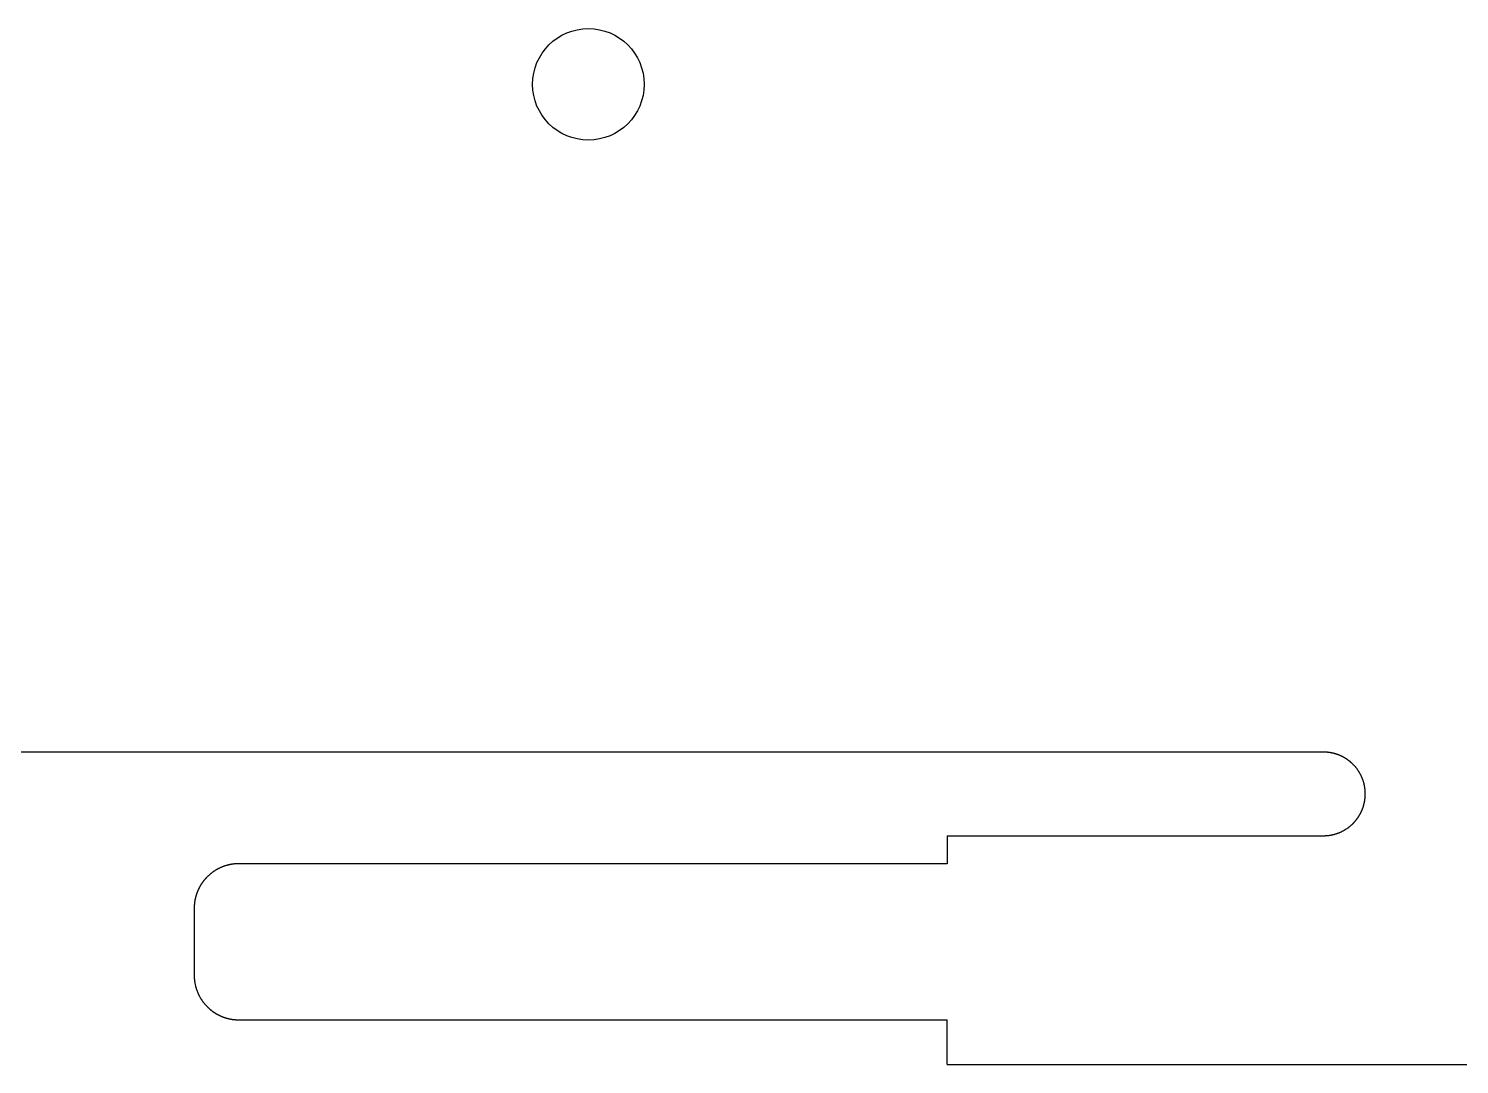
# Model space of a CAD drawing. Header units: millimetres. Extents: x -11 to 340, y -118 to 18.
# Drawn here: x 132.84 to 158.49, y -117.6 to -99.01 of the extents above; entities that cross this region are included whole.
import ezdxf

# ---------------------------------------------------------------- set-up
doc = ezdxf.new("R2010")
doc.units = ezdxf.units.MM
doc.header["$MEASUREMENT"] = 0
doc.layers.add('BLACK', color=7, linetype='CONTINUOUS')

msp = doc.modelspace()

# ---------------------------------------------------------------- linework, layer by layer
at = {"layer": 'BLACK', "linetype": 'Continuous'}
for p, q in [((156.05625, -111.9925), (111.82757, -111.9925)), ((156.057047, -111.9925), (156.05625, -111.9925)), ((156.060964, -111.992515), (156.057047, -111.9925)), ((156.064876, -111.992549), (156.060964, -111.992515)), ((156.068789, -111.992603), (156.064876, -111.992549)), ((156.072697, -111.992677), (156.068789, -111.992603)), ((156.076604, -111.992771), (156.072697, -111.992677)), ((156.080507, -111.992885), (156.076604, -111.992771)), ((156.084409, -111.993019), (156.080507, -111.992885)), ((156.088306, -111.993173), (156.084409, -111.993019)), ((156.092204, -111.993347), (156.088306, -111.993173)), ((156.096096, -111.99354), (156.092204, -111.993347)), ((156.099987, -111.993754), (156.096096, -111.99354)), ((156.103873, -111.993988), (156.099987, -111.993754)), ((156.107759, -111.994241), (156.103873, -111.993988)), ((156.11164, -111.994514), (156.107759, -111.994241)), ((156.11552, -111.994808), (156.11164, -111.994514)), ((156.119394, -111.995121), (156.11552, -111.994808)), ((156.123268, -111.995453), (156.119394, -111.995121)), ((156.127136, -111.995806), (156.123268, -111.995453)), ((156.131003, -111.996179), (156.127136, -111.995806)), ((156.134864, -111.996571), (156.131003, -111.996179)), ((156.138725, -111.996983), (156.134864, -111.996571)), ((156.14258, -111.997415), (156.138725, -111.996983)), ((156.146433, -111.997866), (156.14258, -111.997415)), ((156.150281, -111.998338), (156.146433, -111.997866)), ((156.154128, -111.998829), (156.150281, -111.998338)), ((156.157968, -111.99934), (156.154128, -111.998829)), ((156.161808, -111.99987), (156.157968, -111.99934)), ((156.165641, -112.00042), (156.161808, -111.99987)), ((156.169472, -112.00099), (156.165641, -112.00042)), ((156.173298, -112.00158), (156.169472, -112.00099)), ((156.177121, -112.002189), (156.173298, -112.00158)), ((156.180939, -112.002818), (156.177121, -112.002189)), ((156.184754, -112.003466), (156.180939, -112.002818)), ((156.188563, -112.004134), (156.184754, -112.003466)), ((156.192371, -112.004822), (156.188563, -112.004134)), ((156.196171, -112.005529), (156.192371, -112.004822)), ((156.19997, -112.006256), (156.196171, -112.005529)), ((156.203762, -112.007002), (156.19997, -112.006256)), ((156.207551, -112.007768), (156.203762, -112.007002)), ((156.211334, -112.008553), (156.207551, -112.007768)), ((156.215115, -112.009358), (156.211334, -112.008553)), ((156.218888, -112.010182), (156.215115, -112.009358)), ((156.222659, -112.011026), (156.218888, -112.010182)), ((156.226423, -112.011889), (156.222659, -112.011026)), ((156.230184, -112.012772), (156.226423, -112.011889)), ((156.233938, -112.013674), (156.230184, -112.012772)), ((156.23769, -112.014596), (156.233938, -112.013674)), ((156.241433, -112.015536), (156.23769, -112.014596)), ((156.245174, -112.016496), (156.241433, -112.015536)), ((156.248908, -112.017476), (156.245174, -112.016496)), ((156.252638, -112.018475), (156.248908, -112.017476)), ((156.256361, -112.019492), (156.252638, -112.018475)), ((156.26008, -112.02053), (156.256361, -112.019492)), ((156.263792, -112.021586), (156.26008, -112.02053)), ((156.2675, -112.022662), (156.263792, -112.021586)), ((156.2712, -112.023757), (156.2675, -112.022662)), ((156.274897, -112.024871), (156.2712, -112.023757)), ((156.278586, -112.026004), (156.274897, -112.024871)), ((156.282271, -112.027157), (156.278586, -112.026004)), ((156.285947, -112.028328), (156.282271, -112.027157)), ((156.28962, -112.029519), (156.285947, -112.028328)), ((156.293285, -112.030728), (156.28962, -112.029519)), ((156.296945, -112.031957), (156.293285, -112.030728)), ((156.300597, -112.033204), (156.296945, -112.031957)), ((156.304244, -112.034471), (156.300597, -112.033204)), ((156.307883, -112.035756), (156.304244, -112.034471)), ((156.311518, -112.037061), (156.307883, -112.035756)), ((156.315144, -112.038384), (156.311518, -112.037061)), ((156.318765, -112.039726), (156.315144, -112.038384)), ((156.322377, -112.041087), (156.318765, -112.039726)), ((156.325984, -112.042467), (156.322377, -112.041087)), ((156.329582, -112.043865), (156.325984, -112.042467)), ((156.333176, -112.045282), (156.329582, -112.043865)), ((156.33676, -112.046718), (156.333176, -112.045282)), ((156.340338, -112.048173), (156.33676, -112.046718)), ((156.343908, -112.049646), (156.340338, -112.048173)), ((156.347472, -112.051138), (156.343908, -112.049646)), ((156.351027, -112.052648), (156.347472, -112.051138)), ((156.354576, -112.054177), (156.351027, -112.052648)), ((156.358115, -112.055724), (156.354576, -112.054177)), ((156.361649, -112.057291), (156.358115, -112.055724)), ((156.365172, -112.058875), (156.361649, -112.057291)), ((156.36869, -112.060478), (156.365172, -112.058875)), ((156.372198, -112.062098), (156.36869, -112.060478)), ((156.3757, -112.063738), (156.372198, -112.062098)), ((156.379191, -112.065395), (156.3757, -112.063738)), ((156.382676, -112.067072), (156.379191, -112.065395)), ((156.386151, -112.068765), (156.382676, -112.067072)), ((156.389619, -112.070478), (156.386151, -112.068765)), ((156.393077, -112.072208), (156.389619, -112.070478)), ((156.396528, -112.073957), (156.393077, -112.072208)), ((156.399969, -112.075723), (156.396528, -112.073957)), ((156.403403, -112.077507), (156.399969, -112.075723)), ((156.406826, -112.079309), (156.403403, -112.077507)), ((156.410241, -112.08113), (156.406826, -112.079309)), ((156.413646, -112.082967), (156.410241, -112.08113)), ((156.417043, -112.084824), (156.413646, -112.082967)), ((156.42043, -112.086697), (156.417043, -112.084824)), ((156.423808, -112.088588), (156.42043, -112.086697)), ((156.427176, -112.090497), (156.423808, -112.088588)), ((156.430536, -112.092424), (156.427176, -112.090497)), ((156.433884, -112.094368), (156.430536, -112.092424)), ((156.437224, -112.096329), (156.433884, -112.094368)), ((156.440553, -112.098308), (156.437224, -112.096329)), ((156.443874, -112.100305), (156.440553, -112.098308)), ((156.447183, -112.102318), (156.443874, -112.100305)), ((156.450483, -112.10435), (156.447183, -112.102318)), ((156.453772, -112.106398), (156.450483, -112.10435)), ((156.457052, -112.108463), (156.453772, -112.106398)), ((156.46032, -112.110546), (156.457052, -112.108463)), ((156.463579, -112.112646), (156.46032, -112.110546)), ((156.466827, -112.114762), (156.463579, -112.112646)), ((156.470064, -112.116896), (156.466827, -112.114762)), ((156.47329, -112.119046), (156.470064, -112.116896)), ((156.476506, -112.121214), (156.47329, -112.119046)), ((156.479711, -112.123398), (156.476506, -112.121214)), ((156.482905, -112.125599), (156.479711, -112.123398)), ((156.486087, -112.127816), (156.482905, -112.125599)), ((156.489259, -112.13005), (156.486087, -112.127816)), ((156.492419, -112.1323), (156.489259, -112.13005)), ((156.495568, -112.134568), (156.492419, -112.1323)), ((156.498705, -112.136851), (156.495568, -112.134568)), ((156.501831, -112.139151), (156.498705, -112.136851)), ((156.504945, -112.141467), (156.501831, -112.139151)), ((156.508047, -112.143799), (156.504945, -112.141467)), ((156.511138, -112.146148), (156.508047, -112.143799)), ((156.514217, -112.148512), (156.511138, -112.146148)), ((156.517283, -112.150893), (156.514217, -112.148512)), ((156.520338, -112.153289), (156.517283, -112.150893)), ((156.52338, -112.155701), (156.520338, -112.153289)), ((156.52641, -112.15813), (156.52338, -112.155701)), ((156.529427, -112.160573), (156.52641, -112.15813)), ((156.532433, -112.163033), (156.529427, -112.160573)), ((156.535425, -112.165508), (156.532433, -112.163033)), ((156.538405, -112.167998), (156.535425, -112.165508)), ((156.541373, -112.170504), (156.538405, -112.167998)), ((156.544327, -112.173026), (156.541373, -112.170504)), ((156.547269, -112.175562), (156.544327, -112.173026)), ((156.550197, -112.178114), (156.547269, -112.175562)), ((156.553113, -112.180681), (156.550197, -112.178114)), ((156.556015, -112.183263), (156.553113, -112.180681)), ((156.558904, -112.18586), (156.556015, -112.183263)), ((156.56178, -112.188472), (156.558904, -112.18586)), ((156.564642, -112.191099), (156.56178, -112.188472)), ((156.567491, -112.19374), (156.564642, -112.191099)), ((156.570326, -112.196397), (156.567491, -112.19374)), ((156.573148, -112.199067), (156.570326, -112.196397)), ((156.575955, -112.201753), (156.573148, -112.199067)), ((156.578749, -112.204452), (156.575955, -112.201753)), ((156.581529, -112.207166), (156.578749, -112.204452)), ((156.584295, -112.209895), (156.581529, -112.207166)), ((156.587047, -112.212637), (156.584295, -112.209895)), ((156.592508, -112.218165), (156.587047, -112.212637)), ((156.597912, -112.223748), (156.592508, -112.218165)), ((156.603258, -112.229386), (156.597912, -112.223748)), ((156.608545, -112.235078), (156.603258, -112.229386)), ((156.613772, -112.240824), (156.608545, -112.235078)), ((156.61894, -112.246624), (156.613772, -112.240824)), ((156.624048, -112.252475), (156.61894, -112.246624)), ((156.629094, -112.258379), (156.624048, -112.252475)), ((156.634079, -112.264333), (156.629094, -112.258379)), ((156.639001, -112.270337), (156.634079, -112.264333)), ((156.643861, -112.276391), (156.639001, -112.270337)), ((156.648657, -112.282494), (156.643861, -112.276391)), ((156.65339, -112.288645), (156.648657, -112.282494)), ((156.658057, -112.294843), (156.65339, -112.288645)), ((156.66266, -112.301087), (156.658057, -112.294843)), ((156.667198, -112.307378), (156.66266, -112.301087)), ((156.671669, -112.313714), (156.667198, -112.307378)), ((156.676074, -112.320094), (156.671669, -112.313714)), ((156.680412, -112.326517), (156.676074, -112.320094)), ((156.684682, -112.332984), (156.680412, -112.326517)), ((156.688884, -112.339493), (156.684682, -112.332984)), ((156.693019, -112.346044), (156.688884, -112.339493)), ((156.697084, -112.352635), (156.693019, -112.346044)), ((156.70108, -112.359266), (156.697084, -112.352635)), ((156.705006, -112.365936), (156.70108, -112.359266)), ((156.708863, -112.372645), (156.705006, -112.365936)), ((156.712649, -112.379392), (156.708863, -112.372645)), ((156.716364, -112.386176), (156.712649, -112.379392)), ((156.720007, -112.392996), (156.716364, -112.386176)), ((156.72358, -112.399852), (156.720007, -112.392996)), ((156.72708, -112.406743), (156.72358, -112.399852)), ((156.730508, -112.413668), (156.72708, -112.406743)), ((156.733864, -112.420627), (156.730508, -112.413668)), ((156.737146, -112.427618), (156.733864, -112.420627)), ((156.740356, -112.434642), (156.737146, -112.427618)), ((156.743492, -112.441697), (156.740356, -112.434642)), ((156.746554, -112.448782), (156.743492, -112.441697)), ((156.749542, -112.455898), (156.746554, -112.448782)), ((156.752456, -112.463043), (156.749542, -112.455898)), ((156.755295, -112.470217), (156.752456, -112.463043)), ((156.758059, -112.477419), (156.755295, -112.470217)), ((156.760749, -112.484648), (156.758059, -112.477419)), ((156.763362, -112.491903), (156.760749, -112.484648)), ((156.765901, -112.499185), (156.763362, -112.491903)), ((156.768363, -112.506493), (156.765901, -112.499185)), ((156.77075, -112.513825), (156.768363, -112.506493)), ((156.77306, -112.521181), (156.77075, -112.513825)), ((156.775295, -112.528561), (156.77306, -112.521181)), ((156.777452, -112.535964), (156.775295, -112.528561)), ((156.779533, -112.543389), (156.777452, -112.535964)), ((156.781537, -112.550836), (156.779533, -112.543389)), ((156.783464, -112.558304), (156.781537, -112.550836)), ((156.785314, -112.565792), (156.783464, -112.558304)), ((156.787086, -112.573301), (156.785314, -112.565792)), ((156.788781, -112.580829), (156.787086, -112.573301)), ((156.790398, -112.588376), (156.788781, -112.580829)), ((156.791937, -112.595941), (156.790398, -112.588376)), ((156.793399, -112.603524), (156.791937, -112.595941)), ((156.794782, -112.611124), (156.793399, -112.603524)), ((156.796087, -112.618741), (156.794782, -112.611124)), ((156.797314, -112.626375), (156.796087, -112.618741)), ((156.798463, -112.634024), (156.797314, -112.626375)), ((156.791748, -112.890012), (156.792494, -112.88622)), ((156.792494, -112.88622), (156.793221, -112.882421)), ((156.793221, -112.882421), (156.793928, -112.878621)), ((156.793928, -112.878621), (156.794616, -112.874814)), ((156.794616, -112.874814), (156.795284, -112.871005)), ((156.795284, -112.871005), (156.795932, -112.867189)), ((156.795932, -112.867189), (156.796561, -112.863372)), ((156.796561, -112.863372), (156.79717, -112.859548)), ((156.79717, -112.859548), (156.79776, -112.855723)), ((156.79776, -112.855723), (156.79833, -112.851891)), ((156.79833, -112.851891), (156.79888, -112.848058)), ((156.799533, -112.641688), (156.798463, -112.634024)), ((156.79888, -112.848058), (156.79941, -112.844219)), ((156.79941, -112.844219), (156.799921, -112.840378)), ((156.800524, -112.649367), (156.799533, -112.641688)), ((156.799921, -112.840378), (156.800412, -112.836531)), ((156.800412, -112.836531), (156.800884, -112.832684)), ((156.801437, -112.65706), (156.800524, -112.649367)), ((156.800884, -112.832684), (156.801335, -112.82883)), ((156.801335, -112.82883), (156.801767, -112.824975)), ((156.802271, -112.664768), (156.801437, -112.65706)), ((156.801767, -112.824975), (156.802179, -112.821115)), ((156.802179, -112.821115), (156.802571, -112.817253)), ((156.803025, -112.672488), (156.802271, -112.664768)), ((156.802571, -112.817253), (156.802944, -112.813386)), ((156.802944, -112.813386), (156.803297, -112.809518)), ((156.803701, -112.680221), (156.803025, -112.672488)), ((156.803297, -112.809518), (156.803629, -112.805644)), ((156.803629, -112.805644), (156.803942, -112.80177)), ((156.804298, -112.687967), (156.803701, -112.680221)), ((156.803942, -112.80177), (156.804236, -112.79789)), ((156.804236, -112.79789), (156.804509, -112.794009)), ((156.804815, -112.695725), (156.804298, -112.687967)), ((156.804509, -112.794009), (156.804762, -112.790124)), ((156.804762, -112.790124), (156.804996, -112.786237)), ((156.805253, -112.703494), (156.804815, -112.695725)), ((156.804996, -112.786237), (156.80521, -112.782346)), ((156.80521, -112.782346), (156.805403, -112.778454)), ((156.805612, -112.711275), (156.805253, -112.703494)), ((156.805403, -112.778454), (156.805577, -112.774557)), ((156.805577, -112.774557), (156.805731, -112.770659)), ((156.805891, -112.719066), (156.805612, -112.711275)), ((156.805731, -112.770659), (156.805865, -112.766757)), ((156.805865, -112.766757), (156.805979, -112.762854)), ((156.80609, -112.726868), (156.805891, -112.719066)), ((156.805979, -112.762854), (156.806073, -112.758947)), ((156.806073, -112.758947), (156.806147, -112.755039)), ((156.80621, -112.734679), (156.80609, -112.726868)), ((156.806147, -112.755039), (156.806201, -112.751127)), ((156.806201, -112.751127), (156.806235, -112.747214)), ((156.80625, -112.7425), (156.80621, -112.734679)), ((156.806235, -112.747214), (156.80625, -112.743297)), ((156.80625, -112.743297), (156.80625, -112.7425)), ((156.688204, -113.146571), (156.690287, -113.143302)), ((156.690287, -113.143302), (156.692352, -113.140023)), ((156.692352, -113.140023), (156.6944, -113.136734)), ((156.6944, -113.136734), (156.696432, -113.133433)), ((156.696432, -113.133433), (156.698445, -113.130124)), ((156.698445, -113.130124), (156.700442, -113.126804)), ((156.700442, -113.126804), (156.702421, -113.123475)), ((156.702421, -113.123475), (156.704382, -113.120134)), ((156.704382, -113.120134), (156.706326, -113.116786)), ((156.706326, -113.116786), (156.708253, -113.113426)), ((156.708253, -113.113426), (156.710162, -113.110059)), ((156.710162, -113.110059), (156.712053, -113.10668)), ((156.712053, -113.10668), (156.713926, -113.103294)), ((156.713926, -113.103294), (156.715783, -113.099896)), ((156.715783, -113.099896), (156.71762, -113.096491)), ((156.71762, -113.096491), (156.719441, -113.093076)), ((156.719441, -113.093076), (156.721243, -113.089653)), ((156.721243, -113.089653), (156.723027, -113.08622)), ((156.723027, -113.08622), (156.724793, -113.082779)), ((156.724793, -113.082779), (156.726542, -113.079328)), ((156.726542, -113.079328), (156.728272, -113.07587)), ((156.728272, -113.07587), (156.729985, -113.072402)), ((156.729985, -113.072402), (156.731678, -113.068927)), ((156.731678, -113.068927), (156.733355, -113.065442)), ((156.733355, -113.065442), (156.735012, -113.06195)), ((156.735012, -113.06195), (156.736652, -113.058448)), ((156.736652, -113.058448), (156.738272, -113.05494)), ((156.738272, -113.05494), (156.739875, -113.051423)), ((156.739875, -113.051423), (156.741459, -113.047899)), ((156.741459, -113.047899), (156.743026, -113.044365)), ((156.743026, -113.044365), (156.744573, -113.040826)), ((156.744573, -113.040826), (156.746102, -113.037277)), ((156.746102, -113.037277), (156.747612, -113.033722)), ((156.747612, -113.033722), (156.749104, -113.030158)), ((156.749104, -113.030158), (156.750577, -113.026589)), ((156.750577, -113.026589), (156.752032, -113.02301)), ((156.752032, -113.02301), (156.753468, -113.019426)), ((156.753468, -113.019426), (156.754885, -113.015833)), ((156.754885, -113.015833), (156.756283, -113.012234)), ((156.756283, -113.012234), (156.757663, -113.008627)), ((156.757663, -113.008627), (156.759024, -113.005015)), ((156.759024, -113.005015), (156.760366, -113.001394)), ((156.760366, -113.001394), (156.761689, -112.997768)), ((156.761689, -112.997768), (156.762994, -112.994134)), ((156.762994, -112.994134), (156.764279, -112.990495)), ((156.764279, -112.990495), (156.765546, -112.986847)), ((156.765546, -112.986847), (156.766793, -112.983195)), ((156.766793, -112.983195), (156.768022, -112.979535)), ((156.768022, -112.979535), (156.769231, -112.975871)), ((156.769231, -112.975871), (156.770422, -112.972198)), ((156.770422, -112.972198), (156.771593, -112.968521)), ((156.771593, -112.968521), (156.772746, -112.964836)), ((156.772746, -112.964836), (156.773879, -112.961148)), ((156.773879, -112.961148), (156.774993, -112.957451)), ((156.774993, -112.957451), (156.776088, -112.95375)), ((156.776088, -112.95375), (156.777164, -112.950042)), ((156.777164, -112.950042), (156.77822, -112.946331)), ((156.77822, -112.946331), (156.779258, -112.942611)), ((156.779258, -112.942611), (156.780275, -112.938888)), ((156.780275, -112.938888), (156.781274, -112.935158)), ((156.781274, -112.935158), (156.782254, -112.931425)), ((156.782254, -112.931425), (156.783214, -112.927684)), ((156.783214, -112.927684), (156.784154, -112.92394)), ((156.784154, -112.92394), (156.785076, -112.920189)), ((156.785076, -112.920189), (156.785978, -112.916435)), ((156.785978, -112.916435), (156.786861, -112.912673)), ((156.786861, -112.912673), (156.787724, -112.908909)), ((156.787724, -112.908909), (156.788568, -112.905138)), ((156.788568, -112.905138), (156.789392, -112.901365)), ((156.789392, -112.901365), (156.790197, -112.897584)), ((156.790197, -112.897584), (156.790982, -112.893802)), ((156.790982, -112.893802), (156.791748, -112.890012)), ((156.412574, -113.402614), (156.419358, -113.398899)), ((156.419358, -113.398899), (156.426105, -113.395113)), ((156.426105, -113.395113), (156.432814, -113.391256)), ((156.432814, -113.391256), (156.439484, -113.38733)), ((156.439484, -113.38733), (156.446116, -113.383334)), ((156.446116, -113.383334), (156.452707, -113.379269)), ((156.452707, -113.379269), (156.459257, -113.375135)), ((156.459257, -113.375135), (156.465766, -113.370932)), ((156.465766, -113.370932), (156.472233, -113.366662)), ((156.472233, -113.366662), (156.478657, -113.362324)), ((156.478657, -113.362324), (156.485037, -113.357919)), ((156.485037, -113.357919), (156.491372, -113.353448)), ((156.491372, -113.353448), (156.497663, -113.34891)), ((156.497663, -113.34891), (156.503908, -113.344308)), ((156.503908, -113.344308), (156.510106, -113.33964)), ((156.510106, -113.33964), (156.516256, -113.334907)), ((156.516256, -113.334907), (156.522359, -113.330111)), ((156.522359, -113.330111), (156.528413, -113.325252)), ((156.528413, -113.325252), (156.534417, -113.320329)), ((156.534417, -113.320329), (156.540372, -113.315344)), ((156.540372, -113.315344), (156.546275, -113.310298)), ((156.546275, -113.310298), (156.552126, -113.305191)), ((156.552126, -113.305191), (156.557926, -113.300023)), ((156.557926, -113.300023), (156.563672, -113.294795)), ((156.563672, -113.294795), (156.569364, -113.289508)), ((156.569364, -113.289508), (156.575003, -113.284162)), ((156.575003, -113.284162), (156.580586, -113.278758)), ((156.580586, -113.278758), (156.586113, -113.273297)), ((156.586113, -113.273297), (156.588855, -113.270545)), ((156.588855, -113.270545), (156.591584, -113.267779)), ((156.591584, -113.267779), (156.594298, -113.264999)), ((156.594298, -113.264999), (156.596998, -113.262206)), ((156.596998, -113.262206), (156.599683, -113.259398)), ((156.599683, -113.259398), (156.602354, -113.256576)), ((156.602354, -113.256576), (156.60501, -113.253741)), ((156.60501, -113.253741), (156.607651, -113.250892)), ((156.607651, -113.250892), (156.610278, -113.24803)), ((156.610278, -113.24803), (156.61289, -113.245154)), ((156.61289, -113.245154), (156.615487, -113.242265)), ((156.615487, -113.242265), (156.618069, -113.239363)), ((156.618069, -113.239363), (156.620636, -113.236448)), ((156.620636, -113.236448), (156.623188, -113.233519)), ((156.623188, -113.233519), (156.625724, -113.230577)), ((156.625724, -113.230577), (156.628246, -113.227623)), ((156.628246, -113.227623), (156.630752, -113.224656)), ((156.630752, -113.224656), (156.633242, -113.221676)), ((156.633242, -113.221676), (156.635717, -113.218683)), ((156.635717, -113.218683), (156.638177, -113.215678)), ((156.638177, -113.215678), (156.64062, -113.21266)), ((156.64062, -113.21266), (156.643049, -113.20963)), ((156.643049, -113.20963), (156.645461, -113.206588)), ((156.645461, -113.206588), (156.647857, -113.203533)), ((156.647857, -113.203533), (156.650238, -113.200467)), ((156.650238, -113.200467), (156.652602, -113.197388)), ((156.652602, -113.197388), (156.654951, -113.194298)), ((156.654951, -113.194298), (156.657283, -113.191195)), ((156.657283, -113.191195), (156.659599, -113.188081)), ((156.659599, -113.188081), (156.661899, -113.184955)), ((156.661899, -113.184955), (156.664182, -113.181818)), ((156.664182, -113.181818), (156.66645, -113.178669)), ((156.66645, -113.178669), (156.6687, -113.175509)), ((156.6687, -113.175509), (156.670934, -113.172337)), ((156.670934, -113.172337), (156.673151, -113.169155)), ((156.673151, -113.169155), (156.675353, -113.165961)), ((156.675353, -113.165961), (156.677536, -113.162757)), ((156.677536, -113.162757), (156.679704, -113.159541)), ((156.679704, -113.159541), (156.681854, -113.156315)), ((156.681854, -113.156315), (156.683988, -113.153077)), ((156.683988, -113.153077), (156.686104, -113.14983)), ((156.686104, -113.14983), (156.688204, -113.146571)), ((149.30625, -113.4925), (149.30625, -113.995029)), ((149.30625, -113.4925), (156.05625, -113.4925)), ((156.05625, -113.4925), (156.064071, -113.49246)), ((156.064071, -113.49246), (156.071882, -113.49234)), ((156.071882, -113.49234), (156.079684, -113.492141)), ((156.079684, -113.492141), (156.087475, -113.491862)), ((156.087475, -113.491862), (156.095256, -113.491503)), ((156.095256, -113.491503), (156.103025, -113.491065)), ((156.103025, -113.491065), (156.110783, -113.490548)), ((156.110783, -113.490548), (156.118529, -113.489951)), ((156.118529, -113.489951), (156.126262, -113.489275)), ((156.126262, -113.489275), (156.133983, -113.488521)), ((156.133983, -113.488521), (156.14169, -113.487687)), ((156.14169, -113.487687), (156.149383, -113.486774)), ((156.149383, -113.486774), (156.157062, -113.485783)), ((156.157062, -113.485783), (156.164726, -113.484713)), ((156.164726, -113.484713), (156.172376, -113.483564)), ((156.172376, -113.483564), (156.180009, -113.482337)), ((156.180009, -113.482337), (156.187626, -113.481032)), ((156.187626, -113.481032), (156.195226, -113.479649)), ((156.195226, -113.479649), (156.202809, -113.478187)), ((156.202809, -113.478187), (156.210375, -113.476648)), ((156.210375, -113.476648), (156.217922, -113.475031)), ((156.217922, -113.475031), (156.22545, -113.473336)), ((156.22545, -113.473336), (156.232958, -113.471564)), ((156.232958, -113.471564), (156.240447, -113.469714)), ((156.240447, -113.469714), (156.247915, -113.467787)), ((156.247915, -113.467787), (156.255362, -113.465783)), ((156.255362, -113.465783), (156.262787, -113.463702)), ((156.262787, -113.463702), (156.270189, -113.461545)), ((156.270189, -113.461545), (156.277569, -113.459311)), ((156.277569, -113.459311), (156.284926, -113.457)), ((156.284926, -113.457), (156.292258, -113.454613)), ((156.292258, -113.454613), (156.299565, -113.452151)), ((156.299565, -113.452151), (156.306847, -113.449612)), ((156.306847, -113.449612), (156.314103, -113.446999)), ((156.314103, -113.446999), (156.321332, -113.444309)), ((156.321332, -113.444309), (156.328534, -113.441545)), ((156.328534, -113.441545), (156.335707, -113.438706)), ((156.335707, -113.438706), (156.342852, -113.435792)), ((156.342852, -113.435792), (156.349968, -113.432804)), ((156.349968, -113.432804), (156.357054, -113.429742)), ((156.357054, -113.429742), (156.364109, -113.426606)), ((156.364109, -113.426606), (156.371132, -113.423397)), ((156.371132, -113.423397), (156.378123, -113.420114)), ((156.378123, -113.420114), (156.385082, -113.416758)), ((156.385082, -113.416758), (156.392007, -113.41333)), ((156.392007, -113.41333), (156.398898, -113.40983)), ((156.398898, -113.40983), (156.405754, -113.406258)), ((156.405754, -113.406258), (156.412574, -113.402614)), ((136.109888, -114.167593), (136.103628, -114.172603)), ((136.116196, -114.162647), (136.109888, -114.167593)), ((136.122553, -114.157765), (136.116196, -114.162647)), ((136.128956, -114.152947), (136.122553, -114.157765)), ((136.135407, -114.148194), (136.128956, -114.152947)), ((136.141903, -114.143507), (136.135407, -114.148194)), ((136.148444, -114.138885), (136.141903, -114.143507)), ((136.15503, -114.134331), (136.148444, -114.138885)), ((136.161659, -114.129843), (136.15503, -114.134331)), ((136.168332, -114.125422), (136.161659, -114.129843)), ((136.175047, -114.12107), (136.168332, -114.125422)), ((136.181804, -114.116785), (136.175047, -114.12107)), ((136.188601, -114.11257), (136.181804, -114.116785)), ((136.195439, -114.108423), (136.188601, -114.11257)), ((136.202316, -114.104346), (136.195439, -114.108423)), ((136.209232, -114.100339), (136.202316, -114.104346)), ((136.216186, -114.096402), (136.209232, -114.100339)), ((136.223177, -114.092536), (136.216186, -114.096402)), ((136.230205, -114.088741), (136.223177, -114.092536)), ((136.237269, -114.085017), (136.230205, -114.088741)), ((136.244368, -114.081366), (136.237269, -114.085017)), ((136.251502, -114.077786), (136.244368, -114.081366)), ((136.25867, -114.074278), (136.251502, -114.077786)), ((136.265871, -114.070844), (136.25867, -114.074278)), ((136.273104, -114.067482), (136.265871, -114.070844)), ((136.28037, -114.064194), (136.273104, -114.067482)), ((136.287666, -114.060979), (136.28037, -114.064194)), ((136.294993, -114.057838), (136.287666, -114.060979)), ((136.30235, -114.054772), (136.294993, -114.057838)), ((136.309736, -114.051779), (136.30235, -114.054772)), ((136.317151, -114.048862), (136.309736, -114.051779)), ((136.324594, -114.046019), (136.317151, -114.048862)), ((136.332064, -114.043251), (136.324594, -114.046019)), ((136.33956, -114.040559), (136.332064, -114.043251)), ((136.347083, -114.037942), (136.33956, -114.040559)), ((136.35463, -114.035401), (136.347083, -114.037942)), ((136.362203, -114.032936), (136.35463, -114.035401)), ((136.3698, -114.030547), (136.362203, -114.032936)), ((136.37742, -114.028235), (136.3698, -114.030547)), ((136.385064, -114.025999), (136.37742, -114.028235)), ((136.39273, -114.02384), (136.385064, -114.025999)), ((136.400417, -114.021757), (136.39273, -114.02384)), ((136.408126, -114.019752), (136.400417, -114.021757)), ((136.415856, -114.017824), (136.408126, -114.019752)), ((136.423606, -114.015973), (136.415856, -114.017824)), ((136.431375, -114.0142), (136.423606, -114.015973)), ((136.439164, -114.012504), (136.431375, -114.0142)), ((136.44697, -114.010886), (136.439164, -114.012504)), ((136.454795, -114.009346), (136.44697, -114.010886)), ((136.462638, -114.007884), (136.454795, -114.009346)), ((136.470497, -114.0065), (136.462638, -114.007884)), ((136.478373, -114.005194), (136.470497, -114.0065)), ((136.486265, -114.003967), (136.478373, -114.005194)), ((136.494172, -114.002818), (136.486265, -114.003967)), ((136.502095, -114.001748), (136.494172, -114.002818)), ((136.510032, -114.000756), (136.502095, -114.001748)), ((136.517983, -113.999843), (136.510032, -114.000756)), ((136.525947, -113.999009), (136.517983, -113.999843)), ((136.533925, -113.998254), (136.525947, -113.999009)), ((136.541916, -113.997578), (136.533925, -113.998254)), ((136.549919, -113.996982), (136.541916, -113.997578)), ((136.557934, -113.996464), (136.549919, -113.996982)), ((136.56596, -113.996026), (136.557934, -113.996464)), ((136.573998, -113.995667), (136.56596, -113.996026)), ((136.582046, -113.995388), (136.573998, -113.995667)), ((136.590104, -113.995189), (136.582046, -113.995388)), ((136.598172, -113.995069), (136.590104, -113.995189)), ((136.60625, -113.995029), (136.598172, -113.995069)), ((149.30625, -113.995029), (136.60625, -113.995029)), ((135.896772, -114.425024), (135.894931, -114.428569)), ((135.898632, -114.421487), (135.896772, -114.425024)), ((135.90051, -114.41796), (135.898632, -114.421487)), ((135.902405, -114.41444), (135.90051, -114.41796)), ((135.904318, -114.410931), (135.902405, -114.41444)), ((135.906249, -114.40743), (135.904318, -114.410931)), ((135.908198, -114.40394), (135.906249, -114.40743)), ((135.910164, -114.400457), (135.908198, -114.40394)), ((135.912148, -114.396986), (135.910164, -114.400457)), ((135.91415, -114.393523), (135.912148, -114.396986)), ((135.916168, -114.390071), (135.91415, -114.393523)), ((135.918205, -114.386627), (135.916168, -114.390071)), ((135.920259, -114.383194), (135.918205, -114.386627)), ((135.92233, -114.379771), (135.920259, -114.383194)), ((135.924418, -114.376358), (135.92233, -114.379771)), ((135.926525, -114.372954), (135.924418, -114.376358)), ((135.928647, -114.369562), (135.926525, -114.372954)), ((135.930788, -114.366179), (135.928647, -114.369562)), ((135.932945, -114.362807), (135.930788, -114.366179)), ((135.935119, -114.359445), (135.932945, -114.362807)), ((135.93731, -114.356095), (135.935119, -114.359445)), ((135.939519, -114.352754), (135.93731, -114.356095)), ((135.941744, -114.349425), (135.939519, -114.352754)), ((135.943986, -114.346105), (135.941744, -114.349425)), ((135.946245, -114.342798), (135.943986, -114.346105)), ((135.94852, -114.339501), (135.946245, -114.342798)), ((135.950812, -114.336215), (135.94852, -114.339501)), ((135.953121, -114.33294), (135.950812, -114.336215)), ((135.955446, -114.329678), (135.953121, -114.33294)), ((135.957788, -114.326425), (135.955446, -114.329678)), ((135.960146, -114.323185), (135.957788, -114.326425)), ((135.96252, -114.319956), (135.960146, -114.323185)), ((135.964911, -114.316739), (135.96252, -114.319956)), ((135.967318, -114.313534), (135.964911, -114.316739)), ((135.969741, -114.31034), (135.967318, -114.313534)), ((135.97218, -114.307158), (135.969741, -114.31034)), ((135.974635, -114.303989), (135.97218, -114.307158)), ((135.977106, -114.300831), (135.974635, -114.303989)), ((135.979593, -114.297686), (135.977106, -114.300831)), ((135.982096, -114.294552), (135.979593, -114.297686)), ((135.984614, -114.291432), (135.982096, -114.294552)), ((135.987149, -114.288323), (135.984614, -114.291432)), ((135.989698, -114.285227), (135.987149, -114.288323)), ((135.992264, -114.282144), (135.989698, -114.285227)), ((135.994844, -114.279073), (135.992264, -114.282144)), ((135.997441, -114.276015), (135.994844, -114.279073)), ((136.000052, -114.27297), (135.997441, -114.276015)), ((136.002679, -114.269938), (136.000052, -114.27297)), ((136.005321, -114.266919), (136.002679, -114.269938)), ((136.007978, -114.263913), (136.005321, -114.266919)), ((136.01065, -114.26092), (136.007978, -114.263913)), ((136.013337, -114.257941), (136.01065, -114.26092)), ((136.016039, -114.254975), (136.013337, -114.257941)), ((136.018756, -114.252022), (136.016039, -114.254975)), ((136.021488, -114.249083), (136.018756, -114.252022)), ((136.024234, -114.246158), (136.021488, -114.249083)), ((136.026994, -114.243246), (136.024234, -114.246158)), ((136.02977, -114.240348), (136.026994, -114.243246)), ((136.032559, -114.237464), (136.02977, -114.240348)), ((136.035363, -114.234593), (136.032559, -114.237464)), ((136.038182, -114.231737), (136.035363, -114.234593)), ((136.043861, -114.226067), (136.038182, -114.231737)), ((136.049596, -114.220454), (136.043861, -114.226067)), ((136.055386, -114.214899), (136.049596, -114.220454)), ((136.061232, -114.209401), (136.055386, -114.214899)), ((136.067131, -114.203963), (136.061232, -114.209401)), ((136.073084, -114.198584), (136.067131, -114.203963)), ((136.07909, -114.193266), (136.073084, -114.198584)), ((136.085148, -114.188008), (136.07909, -114.193266)), ((136.091258, -114.182811), (136.085148, -114.188008)), ((136.097418, -114.177676), (136.091258, -114.182811)), ((136.103628, -114.172603), (136.097418, -114.177676)), ((135.814158, -114.682104), (135.813608, -114.686066)), ((135.814728, -114.678143), (135.814158, -114.682104)), ((135.815317, -114.674189), (135.814728, -114.678143)), ((135.815926, -114.670235), (135.815317, -114.674189)), ((135.816554, -114.666289), (135.815926, -114.670235)), ((135.817203, -114.662344), (135.816554, -114.666289)), ((135.81787, -114.658405), (135.817203, -114.662344)), ((135.818558, -114.654468), (135.81787, -114.658405)), ((135.819265, -114.650538), (135.818558, -114.654468)), ((135.819992, -114.646609), (135.819265, -114.650538)), ((135.820737, -114.642688), (135.819992, -114.646609)), ((135.821503, -114.638768), (135.820737, -114.642688)), ((135.822288, -114.634855), (135.821503, -114.638768)), ((135.823093, -114.630945), (135.822288, -114.634855)), ((135.823917, -114.627041), (135.823093, -114.630945)), ((135.824761, -114.623139), (135.823917, -114.627041)), ((135.825624, -114.619245), (135.824761, -114.623139)), ((135.826507, -114.615353), (135.825624, -114.619245)), ((135.827409, -114.611469), (135.826507, -114.615353)), ((135.82833, -114.607587), (135.827409, -114.611469)), ((135.829271, -114.603712), (135.82833, -114.607587)), ((135.830231, -114.59984), (135.829271, -114.603712)), ((135.831211, -114.595976), (135.830231, -114.59984)), ((135.83221, -114.592114), (135.831211, -114.595976)), ((135.833228, -114.58826), (135.83221, -114.592114)), ((135.834265, -114.584409), (135.833228, -114.58826)), ((135.835322, -114.580566), (135.834265, -114.584409)), ((135.836398, -114.576726), (135.835322, -114.580566)), ((135.837493, -114.572894), (135.836398, -114.576726)), ((135.838608, -114.569065), (135.837493, -114.572894)), ((135.839741, -114.565244), (135.838608, -114.569065)), ((135.840894, -114.561427), (135.839741, -114.565244)), ((135.842066, -114.557618), (135.840894, -114.561427)), ((135.843257, -114.553813), (135.842066, -114.557618)), ((135.844467, -114.550016), (135.843257, -114.553813)), ((135.845697, -114.546222), (135.844467, -114.550016)), ((135.846945, -114.542438), (135.845697, -114.546222)), ((135.848212, -114.538657), (135.846945, -114.542438)), ((135.849498, -114.534884), (135.848212, -114.538657)), ((135.850804, -114.531116), (135.849498, -114.534884)), ((135.852128, -114.527357), (135.850804, -114.531116)), ((135.853471, -114.523602), (135.852128, -114.527357)), ((135.854833, -114.519856), (135.853471, -114.523602)), ((135.856214, -114.516114), (135.854833, -114.519856)), ((135.857614, -114.512381), (135.856214, -114.516114)), ((135.859032, -114.508654), (135.857614, -114.512381)), ((135.860469, -114.504935), (135.859032, -114.508654)), ((135.861926, -114.501221), (135.860469, -114.504935)), ((135.8634, -114.497516), (135.861926, -114.501221)), ((135.864894, -114.493817), (135.8634, -114.497516)), ((135.866406, -114.490126), (135.864894, -114.493817)), ((135.867937, -114.486441), (135.866406, -114.490126)), ((135.869486, -114.482766), (135.867937, -114.486441)), ((135.871054, -114.479096), (135.869486, -114.482766)), ((135.87264, -114.475436), (135.871054, -114.479096)), ((135.874245, -114.471781), (135.87264, -114.475436)), ((135.875868, -114.468136), (135.874245, -114.471781)), ((135.87751, -114.464497), (135.875868, -114.468136)), ((135.87917, -114.460868), (135.87751, -114.464497)), ((135.880848, -114.457245), (135.87917, -114.460868)), ((135.882545, -114.453632), (135.880848, -114.457245)), ((135.88426, -114.450026), (135.882545, -114.453632)), ((135.885993, -114.44643), (135.88426, -114.450026)), ((135.887745, -114.44284), (135.885993, -114.44643)), ((135.889514, -114.43926), (135.887745, -114.44284)), ((135.891302, -114.435687), (135.889514, -114.43926)), ((135.893107, -114.432125), (135.891302, -114.435687)), ((135.894931, -114.428569), (135.893107, -114.432125)), ((135.806264, -114.790256), (135.80625, -114.794301)), ((135.80625, -114.794301), (135.80625, -114.795029)), ((135.80625, -114.795029), (135.80625, -115.995029)), ((135.806298, -114.786215), (135.806264, -114.790256)), ((135.806351, -114.782174), (135.806298, -114.786215)), ((135.806425, -114.778138), (135.806351, -114.782174)), ((135.806518, -114.774102), (135.806425, -114.778138)), ((135.806632, -114.770071), (135.806518, -114.774102)), ((135.806765, -114.76604), (135.806632, -114.770071)), ((135.806919, -114.762014), (135.806765, -114.76604)), ((135.807092, -114.757988), (135.806919, -114.762014)), ((135.807286, -114.753968), (135.807092, -114.757988)), ((135.807499, -114.749948), (135.807286, -114.753968)), ((135.807732, -114.745933), (135.807499, -114.749948)), ((135.807985, -114.741918), (135.807732, -114.745933)), ((135.808258, -114.737909), (135.807985, -114.741918)), ((135.808551, -114.733901), (135.808258, -114.737909)), ((135.808863, -114.729898), (135.808551, -114.733901)), ((135.809196, -114.725895), (135.808863, -114.729898)), ((135.809548, -114.721899), (135.809196, -114.725895)), ((135.80992, -114.717903), (135.809548, -114.721899)), ((135.810312, -114.713912), (135.80992, -114.717903)), ((135.810724, -114.709923), (135.810312, -114.713912)), ((135.811155, -114.705939), (135.810724, -114.709923)), ((135.811606, -114.701957), (135.811155, -114.705939)), ((135.812077, -114.69798), (135.811606, -114.701957)), ((135.812568, -114.694004), (135.812077, -114.69798)), ((135.813078, -114.690035), (135.812568, -114.694004)), ((135.813608, -114.686066), (135.813078, -114.690035)), ((135.80625, -115.995029), (135.80629, -116.003107)), ((135.80629, -116.003107), (135.80641, -116.011175)), ((135.80641, -116.011175), (135.806609, -116.019233)), ((135.806609, -116.019233), (135.806888, -116.027282)), ((135.806888, -116.027282), (135.807247, -116.035319)), ((135.807247, -116.035319), (135.807685, -116.043345)), ((135.807685, -116.043345), (135.808203, -116.05136)), ((135.808203, -116.05136), (135.808799, -116.059363)), ((135.808799, -116.059363), (135.809475, -116.067354)), ((135.809475, -116.067354), (135.81023, -116.075332)), ((135.81023, -116.075332), (135.811064, -116.083296)), ((135.811064, -116.083296), (135.811977, -116.091247)), ((135.811977, -116.091247), (135.812969, -116.099184)), ((135.812969, -116.099184), (135.814039, -116.107107)), ((135.814039, -116.107107), (135.815188, -116.115014)), ((135.815188, -116.115014), (135.816415, -116.122906)), ((135.816415, -116.122906), (135.817721, -116.130782)), ((135.817721, -116.130782), (135.819105, -116.138641)), ((135.819105, -116.138641), (135.820567, -116.146484)), ((135.820567, -116.146484), (135.822107, -116.154309)), ((135.822107, -116.154309), (135.823725, -116.162116)), ((135.823725, -116.162116), (135.825421, -116.169904)), ((135.825421, -116.169904), (135.827194, -116.177674)), ((135.827194, -116.177674), (135.829045, -116.185423)), ((135.829045, -116.185423), (135.830973, -116.193153)), ((135.830973, -116.193153), (135.832978, -116.200862)), ((135.832978, -116.200862), (135.835061, -116.20855)), ((135.835061, -116.20855), (135.83722, -116.216215)), ((135.83722, -116.216215), (135.839456, -116.223859)), ((135.839456, -116.223859), (135.841768, -116.231479)), ((135.841768, -116.231479), (135.844157, -116.239076)), ((135.844157, -116.239076), (135.846622, -116.246649)), ((135.846622, -116.246649), (135.849163, -116.254197)), ((135.849163, -116.254197), (135.85178, -116.261719)), ((135.85178, -116.261719), (135.854472, -116.269216)), ((135.854472, -116.269216), (135.85724, -116.276686)), ((135.85724, -116.276686), (135.860083, -116.284128)), ((135.860083, -116.284128), (135.863, -116.291543)), ((135.863, -116.291543), (135.865993, -116.298929)), ((135.865993, -116.298929), (135.869059, -116.306286)), ((135.869059, -116.306286), (135.8722, -116.313613)), ((135.8722, -116.313613), (135.875415, -116.32091)), ((135.875415, -116.32091), (135.878703, -116.328175)), ((135.878703, -116.328175), (135.882065, -116.335408)), ((135.882065, -116.335408), (135.885499, -116.342609)), ((135.885499, -116.342609), (135.889007, -116.349777)), ((135.889007, -116.349777), (135.892587, -116.356911)), ((135.892587, -116.356911), (135.896238, -116.36401)), ((135.896238, -116.36401), (135.899962, -116.371074)), ((135.899962, -116.371074), (135.903757, -116.378102)), ((135.903757, -116.378102), (135.907623, -116.385094)), ((135.907623, -116.385094), (135.91156, -116.392048)), ((135.91156, -116.392048), (135.915567, -116.398964)), ((135.915567, -116.398964), (135.919644, -116.405841)), ((135.919644, -116.405841), (135.92379, -116.412678)), ((135.92379, -116.412678), (135.928006, -116.419476)), ((135.928006, -116.419476), (135.93229, -116.426232)), ((135.93229, -116.426232), (135.936643, -116.432947)), ((135.936643, -116.432947), (135.941064, -116.43962)), ((135.941064, -116.43962), (135.945551, -116.446249)), ((135.945551, -116.446249), (135.950106, -116.452835)), ((135.950106, -116.452835), (135.954728, -116.459376)), ((135.954728, -116.459376), (135.959415, -116.465873)), ((135.959415, -116.465873), (135.964168, -116.472323)), ((135.964168, -116.472323), (135.968986, -116.478726)), ((135.968986, -116.478726), (135.973868, -116.485083)), ((135.973868, -116.485083), (135.978814, -116.491391)), ((135.978814, -116.491391), (135.983824, -116.497651)), ((135.983824, -116.497651), (135.988897, -116.503861)), ((135.988897, -116.503861), (135.994032, -116.510021)), ((135.994032, -116.510021), (135.999228, -116.516131)), ((135.999228, -116.516131), (136.004486, -116.522189)), ((136.004486, -116.522189), (136.009805, -116.528195)), ((136.009805, -116.528195), (136.015184, -116.534148)), ((136.015184, -116.534148), (136.020622, -116.540047)), ((136.020622, -116.540047), (136.026119, -116.545893)), ((136.026119, -116.545893), (136.031675, -116.551683)), ((136.031675, -116.551683), (136.037288, -116.557418)), ((136.037288, -116.557418), (136.042958, -116.563097)), ((136.042958, -116.563097), (136.045814, -116.565916)), ((136.045814, -116.565916), (136.048684, -116.56872)), ((136.048684, -116.56872), (136.051568, -116.571509)), ((136.051568, -116.571509), (136.054467, -116.574285)), ((136.054467, -116.574285), (136.057378, -116.577045)), ((136.057378, -116.577045), (136.060304, -116.579792)), ((136.060304, -116.579792), (136.063243, -116.582523)), ((136.063243, -116.582523), (136.066196, -116.58524)), ((136.066196, -116.58524), (136.069162, -116.587942)), ((136.069162, -116.587942), (136.072141, -116.590629)), ((136.072141, -116.590629), (136.075134, -116.593301)), ((136.075134, -116.593301), (136.07814, -116.595958)), ((136.07814, -116.595958), (136.081159, -116.5986)), ((136.081159, -116.5986), (136.084191, -116.601227)), ((136.084191, -116.601227), (136.087236, -116.603838)), ((136.087236, -116.603838), (136.090294, -116.606435)), ((136.090294, -116.606435), (136.093364, -116.609015)), ((136.093364, -116.609015), (136.096448, -116.611581)), ((136.096448, -116.611581), (136.099544, -116.61413)), ((136.099544, -116.61413), (136.102652, -116.616665)), ((136.102652, -116.616665), (136.105773, -116.619183)), ((136.105773, -116.619183), (136.108906, -116.621686)), ((136.108906, -116.621686), (136.112052, -116.624173)), ((136.112052, -116.624173), (136.115209, -116.626644)), ((136.115209, -116.626644), (136.118379, -116.629099)), ((136.118379, -116.629099), (136.121561, -116.631538)), ((136.121561, -116.631538), (136.124754, -116.633961)), ((136.124754, -116.633961), (136.12796, -116.636368)), ((136.12796, -116.636368), (136.131177, -116.638759)), ((136.131177, -116.638759), (136.134406, -116.641133)), ((136.134406, -116.641133), (136.137646, -116.643491)), ((136.137646, -116.643491), (136.140898, -116.645833)), ((136.140898, -116.645833), (136.144161, -116.648158)), ((136.144161, -116.648158), (136.147436, -116.650467)), ((136.147436, -116.650467), (136.150721, -116.652759)), ((136.150721, -116.652759), (136.154019, -116.655035)), ((136.154019, -116.655035), (136.157326, -116.657293)), ((136.157326, -116.657293), (136.160645, -116.659535)), ((136.160645, -116.659535), (136.163974, -116.66176)), ((136.163974, -116.66176), (136.167315, -116.663969)), ((136.167315, -116.663969), (136.170666, -116.66616)), ((136.170666, -116.66616), (136.174028, -116.668334)), ((136.174028, -116.668334), (136.1774, -116.670491)), ((136.1774, -116.670491), (136.180783, -116.672632)), ((136.180783, -116.672632), (136.184175, -116.674754)), ((136.184175, -116.674754), (136.187579, -116.676861)), ((136.187579, -116.676861), (136.190991, -116.678949)), ((136.190991, -116.678949), (136.194415, -116.68102)), ((136.194415, -116.68102), (136.197848, -116.683074)), ((136.197848, -116.683074), (136.201291, -116.685111)), ((136.201291, -116.685111), (136.204743, -116.687129)), ((136.204743, -116.687129), (136.208207, -116.689131)), ((136.208207, -116.689131), (136.211678, -116.691115)), ((136.211678, -116.691115), (136.21516, -116.693081)), ((136.21516, -116.693081), (136.218651, -116.69503)), ((136.218651, -116.69503), (136.222152, -116.696961)), ((136.222152, -116.696961), (136.225661, -116.698874)), ((136.225661, -116.698874), (136.22918, -116.700769)), ((136.22918, -116.700769), (136.232707, -116.702647)), ((136.232707, -116.702647), (136.236245, -116.704507)), ((136.236245, -116.704507), (136.23979, -116.706348)), ((136.23979, -116.706348), (136.243345, -116.708172)), ((136.243345, -116.708172), (136.246908, -116.709977)), ((136.246908, -116.709977), (136.250481, -116.711765)), ((136.250481, -116.711765), (136.25406, -116.713534)), ((136.25406, -116.713534), (136.25765, -116.715286)), ((136.25765, -116.715286), (136.261247, -116.717019)), ((136.261247, -116.717019), (136.264853, -116.718734)), ((136.264853, -116.718734), (136.268466, -116.720431)), ((136.268466, -116.720431), (136.272089, -116.722109)), ((136.272089, -116.722109), (136.275718, -116.723769)), ((136.275718, -116.723769), (136.279357, -116.725411)), ((136.279357, -116.725411), (136.283002, -116.727034)), ((136.283002, -116.727034), (136.286656, -116.728639)), ((136.286656, -116.728639), (136.290317, -116.730225)), ((136.290317, -116.730225), (136.293986, -116.731793)), ((136.293986, -116.731793), (136.297662, -116.733342)), ((136.297662, -116.733342), (136.301347, -116.734873)), ((136.301347, -116.734873), (136.305037, -116.736385)), ((136.305037, -116.736385), (136.308737, -116.737879)), ((136.308737, -116.737879), (136.312441, -116.739353)), ((136.312441, -116.739353), (136.316155, -116.74081)), ((136.316155, -116.74081), (136.319874, -116.742247)), ((136.319874, -116.742247), (136.323602, -116.743665)), ((136.323602, -116.743665), (136.327335, -116.745065)), ((136.327335, -116.745065), (136.331076, -116.746446)), ((136.331076, -116.746446), (136.334823, -116.747808)), ((136.334823, -116.747808), (136.338578, -116.749151)), ((136.338578, -116.749151), (136.342337, -116.750475)), ((136.342337, -116.750475), (136.346105, -116.751781)), ((136.346105, -116.751781), (136.349877, -116.753067)), ((136.349877, -116.753067), (136.353658, -116.754334)), ((136.353658, -116.754334), (136.357443, -116.755582)), ((136.357443, -116.755582), (136.361236, -116.756812)), ((136.361236, -116.756812), (136.365033, -116.758022)), ((136.365033, -116.758022), (136.368839, -116.759213)), ((136.368839, -116.759213), (136.372648, -116.760385)), ((136.372648, -116.760385), (136.376465, -116.761538)), ((136.376465, -116.761538), (136.380286, -116.762671)), ((136.380286, -116.762671), (136.384115, -116.763786)), ((136.384115, -116.763786), (136.387947, -116.764881)), ((136.387947, -116.764881), (136.391787, -116.765957)), ((136.391787, -116.765957), (136.39563, -116.767014)), ((136.39563, -116.767014), (136.399481, -116.768051)), ((136.399481, -116.768051), (136.403335, -116.769069)), ((136.403335, -116.769069), (136.407196, -116.770068)), ((136.407196, -116.770068), (136.411061, -116.771048)), ((136.411061, -116.771048), (136.414933, -116.772008)), ((136.414933, -116.772008), (136.418807, -116.772949)), ((136.418807, -116.772949), (136.422689, -116.77387)), ((136.422689, -116.77387), (136.426574, -116.774772)), ((136.426574, -116.774772), (136.430466, -116.775655)), ((136.430466, -116.775655), (136.43436, -116.776518)), ((136.43436, -116.776518), (136.438262, -116.777362)), ((136.438262, -116.777362), (136.442165, -116.778186)), ((136.442165, -116.778186), (136.446076, -116.778991)), ((136.446076, -116.778991), (136.449989, -116.779776)), ((136.449989, -116.779776), (136.453908, -116.780542)), ((136.453908, -116.780542), (136.45783, -116.781287)), ((136.45783, -116.781287), (136.461758, -116.782014)), ((136.461758, -116.782014), (136.465689, -116.782721)), ((136.465689, -116.782721), (136.469626, -116.783409)), ((136.469626, -116.783409), (136.473564, -116.784076)), ((136.473564, -116.784076), (136.477509, -116.784725)), ((136.477509, -116.784725), (136.481456, -116.785353)), ((136.481456, -116.785353), (136.485409, -116.785962)), ((136.485409, -116.785962), (136.489364, -116.786551)), ((136.489364, -116.786551), (136.493325, -116.787121)), ((136.493325, -116.787121), (136.497287, -116.787671)), ((136.497287, -116.787671), (136.501255, -116.788201)), ((136.501255, -116.788201), (136.505225, -116.788711)), ((136.505225, -116.788711), (136.509201, -116.789202)), ((136.509201, -116.789202), (136.513177, -116.789673)), ((136.513177, -116.789673), (136.51716, -116.790124)), ((136.51716, -116.790124), (136.521144, -116.790555)), ((136.521144, -116.790555), (136.525133, -116.790967)), ((136.525133, -116.790967), (136.529123, -116.791359)), ((136.529123, -116.791359), (136.533119, -116.791731)), ((136.533119, -116.791731), (136.537116, -116.792083)), ((136.537116, -116.792083), (136.541119, -116.792416)), ((136.541119, -116.792416), (136.545122, -116.792728)), ((136.545122, -116.792728), (136.54913, -116.793021)), ((136.54913, -116.793021), (136.553139, -116.793294)), ((136.553139, -116.793294), (136.557154, -116.793547)), ((136.557154, -116.793547), (136.561169, -116.79378)), ((136.561169, -116.79378), (136.565189, -116.793993)), ((136.565189, -116.793993), (136.569209, -116.794187)), ((136.569209, -116.794187), (136.573235, -116.79436)), ((136.573235, -116.79436), (136.577261, -116.794514)), ((136.577261, -116.794514), (136.581292, -116.794647)), ((136.581292, -116.794647), (136.585323, -116.794761)), ((136.585323, -116.794761), (136.589359, -116.794854)), ((136.589359, -116.794854), (136.593395, -116.794928)), ((136.593395, -116.794928), (136.597436, -116.794981)), ((136.597436, -116.794981), (136.601477, -116.795015)), ((136.601477, -116.795015), (136.605522, -116.795029)), ((136.605522, -116.795029), (136.60625, -116.795029)), ((136.60625, -116.795029), (149.30625, -116.795029)), ((149.30625, -117.595029), (149.30625, -116.795029)), ((149.30625, -117.595029), (179.30625, -117.595029))]:
    msp.add_line(p, q, dxfattribs=at)
at = {"layer": 'BLACK'}
msp.add_circle((142.875074, -100.0125), 1, dxfattribs=at)

doc.saveas('drawing.dxf')
